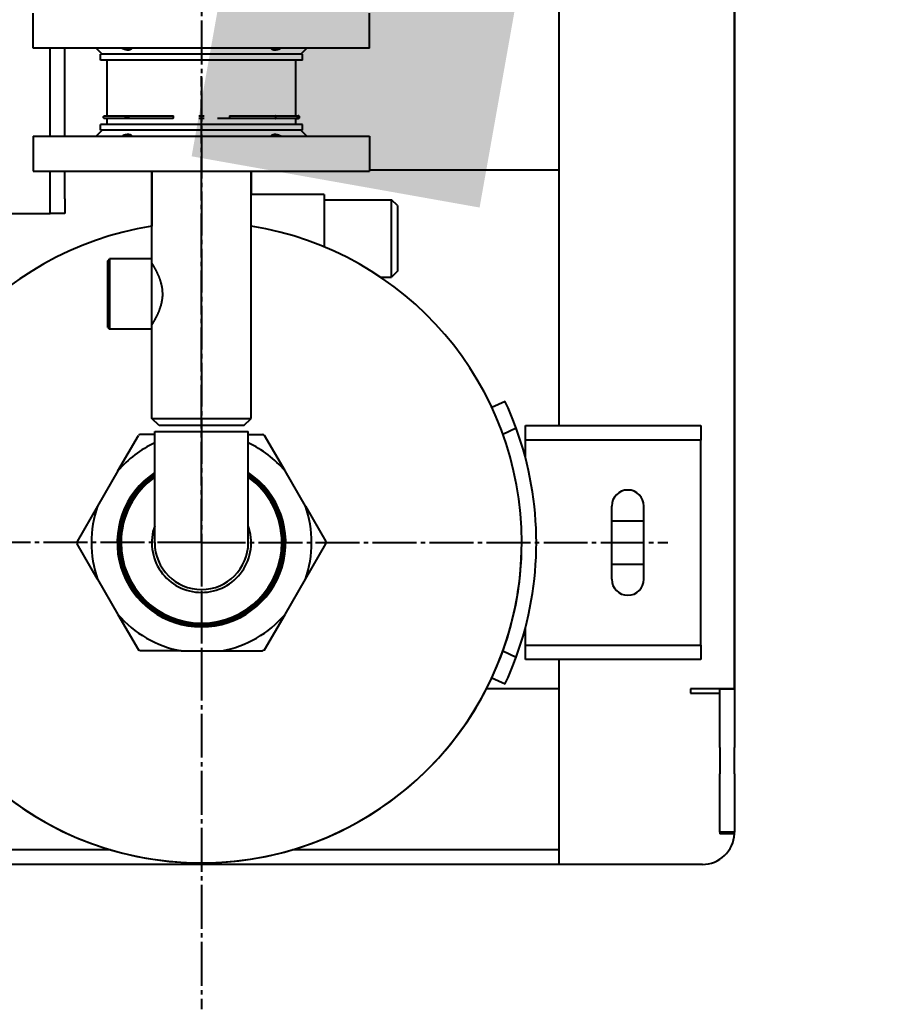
# Model space of a CAD drawing. Header units: millimetres. Extents: x 3795014 to 4300160, y 3869364 to 4016788.
# Drawn here: x 3865351.9 to 3865649.5, y 4009916.8 to 4010255 of the extents above; entities that cross this region are included whole.
import ezdxf
from ezdxf import colors
from ezdxf.entities.mleader import LeaderData, LeaderLine
from ezdxf.math import Vec2, Vec3

# ---------------------------------------------------------------- set-up
doc = ezdxf.new("R2010")
doc.units = ezdxf.units.MM
doc.linetypes.add('K5LT_AXLED', pattern=[19.5, 15, -1.5, 1.5, -1.5])
doc.linetypes.add('K5LT_BASIC', pattern=[0])
doc.layers.add('выноска', color=7, linetype='Continuous', lineweight=18)
doc.layers.add('Системный слой', color=7, linetype='Continuous')
doc.styles.add('ISOCPEUR', font='isocpeur.ttf')

# ---------------------------------------------------------------- blocks, each defined once
blk = doc.blocks.new('_BoxFilled')
at = {"color": 0, "linetype": 'ByBlock', "lineweight": -2}
blk.add_line((-0.5, 0), (-1, 0), dxfattribs=at)
at = {"color": 0, "linetype": 'ByBlock', "lineweight": 20}
blk.add_solid([(-0.5, 0.5), (0.5, 0.5), (-0.5, -0.5), (0.5, -0.5)], dxfattribs=at)

msp = doc.modelspace()

# ---------------------------------------------------------------- linework, layer by layer
at = {"layer": 'Системный слой', "linetype": 'K5LT_AXLED'}
for p, q in [((3865414.06, 4010586.29), (3865414.06, 4010026.29)), ((3865414.06, 4010076.29), (3865414.06, 4010235.79)), ((3865414.06, 4010076.29), (3865254.56, 4010076.29)), ((3865414.06, 4010076.29), (3865414.06, 4009916.79)), ((3865414.06, 4010076.29), (3865573.56, 4010076.29))]:
    msp.add_line(p, q, dxfattribs=at)
at = {"layer": 'Системный слой', "linetype": 'K5LT_BASIC'}
for p, q in [((3865596.3, 4010026.29), (3865596.3, 4010458.79)), ((3865596.3, 4010458.79), (3865596.3, 4010026.29)), ((3865536.3, 4010116.29), (3865536.3, 4010273.79)), ((3865356.56, 4010245.29), (3865356.56, 4010257.29)), ((3865471.56, 4010245.29), (3865471.56, 4010257.29)), ((3865536.3, 4010203.79), (3865536.3, 4010252.79)), ((3865454.72, 4010245.29), (3865356.56, 4010245.29)), ((3865362.3, 4010215.29), (3865362.3, 4010245.29)), ((3865362.3, 4010215.29), (3865362.3, 4010245.29)), ((3865367.3, 4010215.29), (3865367.3, 4010245.29)), ((3865380.06, 4010243.29), (3865378.06, 4010245.29)), ((3865448.06, 4010243.29), (3865450.06, 4010245.29)), ((3865471.56, 4010245.29), (3865454.72, 4010245.29)), ((3865448.56, 4010243.29), (3865379.56, 4010243.29)), ((3865379.56, 4010241.29), (3865379.56, 4010243.29)), ((3865448.56, 4010241.29), (3865379.56, 4010241.29)), ((3865381.82, 4010222.21), (3865381.82, 4010241.29)), ((3865446.31, 4010222.21), (3865446.31, 4010241.29)), ((3865448.56, 4010241.29), (3865448.56, 4010243.29)), ((3865380.96, 4010222.21), (3865381.76, 4010222.21)), ((3865381.11, 4010221.32), (3865380.98, 4010221.32)), ((3865380.99, 4010221.32), (3865380.98, 4010221.32)), ((3865381.78, 4010221.32), (3865380.99, 4010221.32)), ((3865381.11, 4010221.32), (3865380.99, 4010221.32)), ((3865381.76, 4010222.21), (3865399.12, 4010222.21)), ((3865381.78, 4010221.32), (3865381.78, 4010221.32)), ((3865388.91, 4010221.32), (3865381.78, 4010221.32)), ((3865381.82, 4010219.29), (3865381.82, 4010221.32)), ((3865382.4, 4010222.21), (3865382.47, 4010222.21)), ((3865399.14, 4010221.32), (3865388.91, 4010221.32)), ((3865397.3, 4010222.21), (3865399.12, 4010222.21)), ((3865399.12, 4010222.21), (3865404.29, 4010222.21)), ((3865404.28, 4010221.32), (3865399.14, 4010221.32)), ((3865399.14, 4010221.32), (3865399.14, 4010221.32)), ((3865413.2, 4010222.21), (3865414.93, 4010222.21)), ((3865414.93, 4010221.34), (3865413.2, 4010221.34)), ((3865423.85, 4010221.32), (3865419.49, 4010221.32)), ((3865423.84, 4010222.21), (3865429, 4010222.21)), ((3865428.99, 4010221.32), (3865423.85, 4010221.32)), ((3865439.21, 4010221.32), (3865428.99, 4010221.32)), ((3865429, 4010222.21), (3865439.23, 4010222.21)), ((3865446.35, 4010221.32), (3865439.21, 4010221.32)), ((3865439.23, 4010222.21), (3865446.37, 4010222.21)), ((3865446.31, 4010221.32), (3865446.35, 4010221.32)), ((3865446.31, 4010219.29), (3865446.31, 4010221.32)), ((3865446.35, 4010221.32), (3865447.14, 4010221.32)), ((3865446.35, 4010221.32), (3865446.35, 4010221.32)), ((3865446.37, 4010222.21), (3865447.17, 4010222.21)), ((3865447.02, 4010221.32), (3865447.14, 4010221.32)), ((3865447.02, 4010221.32), (3865447.14, 4010221.32)), ((3865447.14, 4010221.32), (3865447.14, 4010221.32)), ((3865447.17, 4010222.21), (3865447.17, 4010222.21)), ((3865380.06, 4010217.29), (3865378.06, 4010215.29)), ((3865448.56, 4010219.29), (3865379.56, 4010219.29)), ((3865379.56, 4010217.29), (3865379.56, 4010219.29)), ((3865448.56, 4010217.29), (3865379.56, 4010217.29)), ((3865448.06, 4010217.29), (3865450.06, 4010215.29)), ((3865448.56, 4010217.29), (3865448.56, 4010219.29)), ((3865356.56, 4010215.29), (3865356.56, 4010203.29)), ((3865356.56, 4010215.29), (3865373.41, 4010215.29)), ((3865373.41, 4010215.29), (3865471.56, 4010215.29)), ((3865471.56, 4010215.29), (3865471.56, 4010203.29)), ((3865356.56, 4010203.29), (3865373.41, 4010203.29)), ((3865362.3, 4010188.79), (3865362.3, 4010203.29)), ((3865362.3, 4010193.79), (3865362.3, 4010203.29)), ((3865367.3, 4010193.79), (3865367.3, 4010203.29)), ((3865373.41, 4010203.29), (3865471.56, 4010203.29)), ((3865397.06, 4010203.29), (3865397.06, 4010184.46)), ((3865397.06, 4010173.29), (3865397.06, 4010203.29)), ((3865431.06, 4010203.29), (3865431.06, 4010195.29)), ((3865431.06, 4010118.79), (3865431.06, 4010203.29)), ((3865471.56, 4010203.79), (3865536.3, 4010203.79)), ((3865367.3, 4010193.79), (3865367.3, 4010188.79)), ((3865456.06, 4010195.29), (3865431.06, 4010195.29)), ((3865431.06, 4010184.46), (3865431.06, 4010195.29)), ((3865456.06, 4010195.29), (3865456.06, 4010177.42)), ((3865456.06, 4010193.51), (3865479.06, 4010193.51)), ((3865481.06, 4010191.51), (3865479.06, 4010193.51)), ((3865479.06, 4010168.08), (3865479.06, 4010193.51)), ((3865481.06, 4010191.51), (3865481.06, 4010169.93)), ((3865207.3, 4010188.79), (3865362.3, 4010188.79)), ((3865367.3, 4010188.79), (3865362.3, 4010188.79)), ((3865382.06, 4010172.69), (3865382.66, 4010173.29)), ((3865382.06, 4010162.39), (3865382.06, 4010172.69)), ((3865397.06, 4010173.29), (3865382.66, 4010173.29)), ((3865382.66, 4010173.29), (3865382.66, 4010162.45)), ((3865397.06, 4010162.45), (3865397.06, 4010173.29)), ((3865397.37, 4010171.29), (3865397.06, 4010171.29)), ((3865481.06, 4010169.07), (3865479.06, 4010167.07)), ((3865481.06, 4010169.93), (3865481.06, 4010169.07)), ((3865475.3, 4010167.07), (3865479.06, 4010167.07)), ((3865479.06, 4010167.07), (3865479.06, 4010168.08)), ((3865382.06, 4010149.89), (3865382.06, 4010162.39)), ((3865382.66, 4010162.45), (3865382.66, 4010149.29)), ((3865397.06, 4010149.29), (3865397.06, 4010162.45)), ((3865382.06, 4010149.89), (3865382.66, 4010149.29)), ((3865397.06, 4010149.29), (3865382.66, 4010149.29)), ((3865397.37, 4010151.29), (3865397.06, 4010151.29)), ((3865397.06, 4010118.79), (3865397.06, 4010149.29)), ((3865513.31, 4010122.57), (3865517.84, 4010124.68)), ((3865399.56, 4010116.29), (3865397.06, 4010118.79)), ((3865397.06, 4010118.79), (3865431.06, 4010118.79)), ((3865428.56, 4010116.29), (3865431.06, 4010118.79)), ((3865428.56, 4010116.29), (3865399.56, 4010116.29)), ((3865521.67, 4010115.43), (3865517.12, 4010113.31)), ((3865524.83, 4010116.29), (3865584.83, 4010116.29)), ((3865524.83, 4010111.29), (3865524.83, 4010116.29)), ((3865584.83, 4010116.29), (3865584.83, 4010111.29)), ((3865385.51, 4010100.82), (3865392.48, 4010112.9)), ((3865398.06, 4010113.29), (3865393.15, 4010113.29)), ((3865398.06, 4010113.79), (3865398.06, 4010114.29)), ((3865398.06, 4010114.29), (3865430.06, 4010114.29)), ((3865398.06, 4010076.29), (3865398.06, 4010113.79)), ((3865430.06, 4010113.79), (3865430.06, 4010114.29)), ((3865430.06, 4010076.29), (3865430.06, 4010113.79)), ((3865430.06, 4010113.29), (3865434.98, 4010113.29)), ((3865442.62, 4010100.82), (3865435.65, 4010112.9)), ((3865524.83, 4010105.29), (3865524.83, 4010111.29)), ((3865584.83, 4010111.29), (3865524.83, 4010111.29)), ((3865584.83, 4010105.29), (3865584.83, 4010111.29)), ((3865584.83, 4010047.29), (3865584.83, 4010105.29)), ((3865385.51, 4010100.82), (3865378.54, 4010088.76)), ((3865449.59, 4010088.76), (3865442.62, 4010100.82)), ((3865378.54, 4010088.76), (3865371.57, 4010076.68)), ((3865449.59, 4010088.76), (3865456.56, 4010076.68)), ((3865554.33, 4010063.79), (3865554.33, 4010088.79)), ((3865565.33, 4010063.79), (3865565.33, 4010088.79)), ((3865554.33, 4010083.79), (3865565.33, 4010083.79)), ((3865378.54, 4010063.82), (3865371.57, 4010075.9)), ((3865449.59, 4010063.82), (3865456.56, 4010075.9)), ((3865565.33, 4010068.79), (3865554.33, 4010068.79)), ((3865378.54, 4010063.82), (3865385.51, 4010051.76)), ((3865442.62, 4010051.76), (3865449.59, 4010063.82)), ((3865385.51, 4010051.76), (3865392.48, 4010039.68)), ((3865435.65, 4010039.68), (3865442.62, 4010051.76)), ((3865524.83, 4010041.29), (3865524.83, 4010047.29)), ((3865584.83, 4010041.29), (3865584.83, 4010047.29)), ((3865524.83, 4010041.29), (3865584.83, 4010041.29)), ((3865524.83, 4010036.29), (3865524.83, 4010041.29)), ((3865584.83, 4010041.29), (3865584.83, 4010036.29)), ((3865407.1, 4010039.29), (3865393.15, 4010039.29)), ((3865407.1, 4010039.29), (3865421.03, 4010039.29)), ((3865421.03, 4010039.29), (3865434.98, 4010039.29)), ((3865517.12, 4010039.27), (3865521.67, 4010037.15)), ((3865584.83, 4010036.29), (3865524.83, 4010036.29)), ((3865536.3, 4009966.29), (3865536.3, 4010036.29)), ((3865517.84, 4010027.9), (3865513.31, 4010030.01)), ((3865536.3, 4010026.29), (3865511.48, 4010026.29)), ((3865585.3, 4010026.29), (3865581.3, 4010026.29)), ((3865581.3, 4010026.29), (3865581.3, 4010024.79)), ((3865581.3, 4010024.79), (3865591.3, 4010024.79)), ((3865596.3, 4010026.29), (3865585.3, 4010026.29)), ((3865591.3, 4010026.29), (3865596.3, 4010026.29)), ((3865591.3, 4010006.29), (3865591.3, 4010026.29)), ((3865596.3, 4010026.29), (3865596.3, 4010006.29)), ((3865591.3, 4010006.29), (3865591.3, 4009997.29)), ((3865596.3, 4009997.29), (3865596.3, 4010006.29)), ((3865591.3, 4009977.29), (3865591.3, 4009997.29)), ((3865596.3, 4009997.29), (3865596.3, 4009977.29)), ((3865596.3, 4009977.29), (3865591.3, 4009977.29)), ((3865591.3, 4009977.29), (3865591.3, 4009976.79)), ((3865596.3, 4009976.79), (3865591.3, 4009976.79)), ((3865383, 4009971.29), (3865292.3, 4009971.29)), ((3865536.3, 4009971.29), (3865445.13, 4009971.29)), ((3865536.3, 4009966.29), (3865292.3, 4009966.29)), ((3865585.31, 4009966.29), (3865536.3, 4009966.29))]:
    msp.add_line(p, q, dxfattribs=at)
for centre, radius, start, end in [((3865414.06, 4010076.29), 109.5, 98.9325, 180), ((3865414.06, 4010076.29), 109.5, 98.9314, 180), ((3865414.06, 4010076.29), 109.5, 0, 81.0694), ((3865414.06, 4010076.29), 109.5, 0, 81.0686), ((3865414.06, 4010076.29), 114.5, 19.9896, 25), ((3865414.06, 4010076.29), 114.5, 340.0104, 19.9896), ((3865414.06, 4010076.29), 42.5, 119.4729, 120.5271), ((3865414.06, 4010076.29), 42.5, 59.4729, 60.5271), ((3865414.06, 4010076.29), 37.65, 115.1484, 139.3359), ((3865414.06, 4010076.29), 37.65, 40.6641, 64.8516), ((3865414.06, 4010076.29), 28.8, 123.749, 270), ((3865414.06, 4010076.29), 28.5, 124.1529, 270), ((3865414.06, 4010076.29), 28, 124.8499, 180), ((3865414.06, 4010076.29), 27.5, 125.5785, 180), ((3865414.06, 4010076.29), 28.8, 270, 56.251), ((3865414.06, 4010076.29), 28.5, 270, 55.8471), ((3865414.06, 4010076.29), 28, 0, 55.1501), ((3865414.06, 4010076.29), 27.5, 0, 54.4215), ((3865559.83, 4010088.79), 5.5, 0, 180), ((3865414.06, 4010076.29), 37.65, 160.6641, 199.3359), ((3865414.06, 4010076.29), 37.65, 340.6641, 19.3359), ((3865414.06, 4010076.29), 17, 160.2501, 270), ((3865414.06, 4010076.29), 17, 270, 19.7499), ((3865414.06, 4010076.29), 109.5, 180, 270), ((3865414.06, 4010076.29), 109.5, 180, 314.4767), ((3865414.06, 4010076.29), 42.5, 179.4729, 180.5271), ((3865414.06, 4010076.29), 28, 180, 270), ((3865414.06, 4010076.29), 27.5, 180, 0), ((3865414.06, 4010076.29), 16, 180, 270), ((3865414.06, 4010076.29), 109.5, 270, 0), ((3865414.06, 4010076.29), 28, 270, 0), ((3865414.06, 4010076.29), 16, 270, 0), ((3865414.06, 4010076.29), 42.5, 359.4729, 0.5271), ((3865414.06, 4010076.29), 109.5, 315.5233, 0), ((3865559.83, 4010063.79), 5.5, 180, 0), ((3865414.06, 4010076.29), 37.65, 220.6641, 259.3359), ((3865414.06, 4010076.29), 37.65, 280.6641, 319.3359), ((3865414.06, 4010076.29), 42.5, 239.4729, 240.5271), ((3865414.06, 4010076.29), 42.5, 299.4729, 300.5271), ((3865414.06, 4010076.29), 114.5, 335, 340.0104), ((3865414.06, 4010076.29), 109.5, 314.4767, 315.5233), ((3865585.31, 4009977.29), 11, 270, 357.3947), ((3865585.3, 4009977.29), 11, 357.3947, 0)]:
    msp.add_arc(centre, radius, start, end, dxfattribs=at)
for points, knots in [([(3865386.98, 4010245.29), (3865387.14, 4010245.22), (3865387.42, 4010245.1), (3865387.73, 4010245), (3865387.99, 4010244.93), (3865388.23, 4010244.87), (3865388.46, 4010244.83), (3865388.63, 4010244.81), (3865388.8, 4010244.79), (3865389, 4010244.79), (3865389.24, 4010244.8), (3865389.46, 4010244.83), (3865389.71, 4010244.9), (3865389.93, 4010244.99), (3865390.16, 4010245.12), (3865390.29, 4010245.23), (3865390.35, 4010245.29)], [0, 0, 0, 0, 2.010891, 3.419532, 3.869007, 5.182591, 6.436364, 6.893498, 7.528237, 8.756118, 9.821913, 11.043777, 12.244387, 14.03413, 15.224534, 17, 17, 17, 17]), ([(3865437.77, 4010245.29), (3865437.84, 4010245.23), (3865437.99, 4010245.11), (3865438.23, 4010244.98), (3865438.48, 4010244.88), (3865438.78, 4010244.81), (3865439.02, 4010244.79), (3865439.17, 4010244.79)], [0, 0, 0, 0, 1.6829, 3.237265, 4.604906, 5.976998, 8, 8, 8, 8]), ([(3865439.17, 4010244.79), (3865439.28, 4010244.79), (3865439.46, 4010244.8), (3865439.74, 4010244.84), (3865439.91, 4010244.87), (3865440.18, 4010244.93), (3865440.56, 4010245.05), (3865440.93, 4010245.19), (3865441.15, 4010245.29)], [0, 0, 0, 0, 1.816792, 2.587247, 3.910533, 4.181604, 6.182956, 9, 9, 9, 9]), ([(3865380.54, 4010221.76), (3865380.54, 4010221.76), (3865380.54, 4010221.76), (3865380.54, 4010221.77), (3865380.54, 4010221.77), (3865380.54, 4010221.77), (3865380.54, 4010221.77), (3865380.54, 4010221.77), (3865380.54, 4010221.77), (3865380.54, 4010221.78), (3865380.54, 4010221.78), (3865380.54, 4010221.8), (3865380.54, 4010221.81), (3865380.55, 4010221.83), (3865380.55, 4010221.84), (3865380.56, 4010221.88), (3865380.56, 4010221.89), (3865380.57, 4010221.92), (3865380.58, 4010221.94), (3865380.59, 4010221.97), (3865380.6, 4010221.99), (3865380.62, 4010222.02), (3865380.63, 4010222.03), (3865380.66, 4010222.06), (3865380.67, 4010222.08), (3865380.7, 4010222.1), (3865380.72, 4010222.12), (3865380.75, 4010222.14), (3865380.77, 4010222.15), (3865380.81, 4010222.17), (3865380.83, 4010222.18), (3865380.87, 4010222.19), (3865380.89, 4010222.2), (3865380.92, 4010222.2), (3865380.94, 4010222.2), (3865380.96, 4010222.21)], [0.00001, 0.00001, 0.00001, 0.00001, 0.004333, 0.004333, 0.060703, 0.060703, 0.121425, 0.121425, 0.242869, 0.242869, 0.485759, 0.485759, 0.971537, 0.971537, 1.882241, 1.882241, 2.841755, 2.841755, 3.849818, 3.849818, 4.905475, 4.905475, 6.006927, 6.006927, 7.151316, 7.151316, 8.33458, 8.33458, 9.551208, 9.551208, 10.794826, 10.794826, 12.057721, 12.057721, 13, 13, 13, 13]), ([(3865380.54, 4010221.76), (3865380.54, 4010221.76), (3865380.54, 4010221.76), (3865380.54, 4010221.77), (3865380.54, 4010221.77), (3865380.54, 4010221.77), (3865380.54, 4010221.77), (3865380.54, 4010221.77), (3865380.54, 4010221.77), (3865380.54, 4010221.78), (3865380.54, 4010221.78), (3865380.54, 4010221.8), (3865380.54, 4010221.81), (3865380.55, 4010221.83), (3865380.55, 4010221.84), (3865380.56, 4010221.88), (3865380.56, 4010221.89), (3865380.57, 4010221.91), (3865380.57, 4010221.91), (3865380.57, 4010221.91)], [0.000014, 0.000014, 0.000014, 0.000014, 0.004333, 0.004333, 0.060553, 0.060553, 0.121133, 0.121133, 0.242294, 0.242294, 0.484616, 0.484616, 0.96926, 0.96926, 1.870517, 1.870517, 2.817545, 2.817545, 2.839741, 2.839741, 2.839741, 2.839741]), ([(3865380.99, 4010221.32), (3865380.96, 4010221.32), (3865380.94, 4010221.32), (3865380.89, 4010221.33), (3865380.87, 4010221.34), (3865380.82, 4010221.35), (3865380.8, 4010221.36), (3865380.76, 4010221.38), (3865380.74, 4010221.4), (3865380.7, 4010221.42), (3865380.68, 4010221.44), (3865380.65, 4010221.47), (3865380.64, 4010221.49), (3865380.61, 4010221.52), (3865380.6, 4010221.54), (3865380.58, 4010221.58), (3865380.58, 4010221.6), (3865380.56, 4010221.63), (3865380.56, 4010221.65), (3865380.55, 4010221.69), (3865380.55, 4010221.71), (3865380.54, 4010221.74), (3865380.54, 4010221.75), (3865380.54, 4010221.76)], [11.500322, 11.500322, 11.500322, 11.500322, 12.610866, 12.610866, 13.820362, 13.820362, 15.01469, 15.01469, 16.185074, 16.185074, 17.322872, 17.322872, 18.420931, 18.420931, 19.473559, 19.473559, 20.476546, 20.476546, 21.427097, 21.427097, 22.323703, 22.323703, 23, 23, 23, 23]), ([(3865380.99, 4010221.32), (3865380.98, 4010221.32), (3865380.98, 4010221.32), (3865380.96, 4010221.32), (3865380.93, 4010221.32), (3865380.88, 4010221.33), (3865380.86, 4010221.34), (3865380.81, 4010221.36), (3865380.79, 4010221.37), (3865380.75, 4010221.39), (3865380.73, 4010221.4), (3865380.69, 4010221.43), (3865380.68, 4010221.45), (3865380.65, 4010221.48), (3865380.63, 4010221.5), (3865380.61, 4010221.53), (3865380.6, 4010221.55), (3865380.58, 4010221.59), (3865380.57, 4010221.61), (3865380.56, 4010221.64), (3865380.55, 4010221.66), (3865380.55, 4010221.7), (3865380.54, 4010221.72), (3865380.54, 4010221.74), (3865380.54, 4010221.75), (3865380.54, 4010221.76)], [11.510701, 11.510701, 11.510701, 11.510701, 11.60107, 11.60107, 12.823162, 12.823162, 14.035612, 14.035612, 15.228186, 15.228186, 16.393085, 16.393085, 17.52738, 17.52738, 18.622959, 18.622959, 19.673181, 19.673181, 20.673053, 20.673053, 21.619265, 21.619265, 22.510078, 22.510078, 22.999997, 22.999997, 22.999997, 22.999997]), ([(3865388.05, 4010221.76), (3865388.05, 4010221.76), (3865388.05, 4010221.77), (3865388.05, 4010221.77), (3865388.05, 4010221.77), (3865388.05, 4010221.77), (3865388.05, 4010221.77), (3865388.05, 4010221.77), (3865388.05, 4010221.77), (3865388.05, 4010221.77), (3865388.05, 4010221.77), (3865388.05, 4010221.77), (3865388.05, 4010221.77), (3865388.05, 4010221.78), (3865388.05, 4010221.78), (3865388.06, 4010221.78), (3865388.06, 4010221.78), (3865388.06, 4010221.78), (3865388.06, 4010221.78), (3865388.06, 4010221.78), (3865388.06, 4010221.78), (3865388.07, 4010221.79), (3865388.07, 4010221.78), (3865388.07, 4010221.78), (3865388.07, 4010221.79), (3865388.08, 4010221.79), (3865388.08, 4010221.79), (3865388.09, 4010221.8), (3865388.09, 4010221.8), (3865388.1, 4010221.8), (3865388.1, 4010221.8), (3865388.11, 4010221.8), (3865388.11, 4010221.81), (3865388.13, 4010221.81), (3865388.13, 4010221.81), (3865388.15, 4010221.81), (3865388.16, 4010221.82), (3865388.17, 4010221.82), (3865388.17, 4010221.82), (3865388.17, 4010221.82), (3865388.17, 4010221.82), (3865388.17, 4010221.82), (3865388.17, 4010221.82), (3865388.17, 4010221.82), (3865388.18, 4010221.82), (3865388.18, 4010221.82), (3865388.18, 4010221.82), (3865388.18, 4010221.82), (3865388.18, 4010221.82), (3865388.18, 4010221.82), (3865388.18, 4010221.82), (3865388.18, 4010221.82), (3865388.18, 4010221.82), (3865388.18, 4010221.82), (3865388.18, 4010221.82), (3865388.18, 4010221.82), (3865388.18, 4010221.82), (3865388.18, 4010221.82), (3865388.18, 4010221.82), (3865388.18, 4010221.82), (3865388.18, 4010221.82), (3865388.18, 4010221.82), (3865388.18, 4010221.82), (3865388.18, 4010221.82), (3865388.18, 4010221.82), (3865388.18, 4010221.82), (3865388.18, 4010221.82), (3865388.18, 4010221.82), (3865388.18, 4010221.82), (3865388.19, 4010221.82), (3865388.19, 4010221.82), (3865388.19, 4010221.82), (3865388.19, 4010221.82), (3865388.2, 4010221.82), (3865388.2, 4010221.82), (3865388.21, 4010221.83), (3865388.22, 4010221.83), (3865388.24, 4010221.83), (3865388.25, 4010221.83), (3865388.28, 4010221.84), (3865388.29, 4010221.84), (3865388.3, 4010221.84), (3865388.3, 4010221.84), (3865388.3, 4010221.84), (3865388.31, 4010221.84), (3865388.31, 4010221.84), (3865388.31, 4010221.84), (3865388.31, 4010221.84), (3865388.31, 4010221.84), (3865388.31, 4010221.84), (3865388.31, 4010221.84), (3865388.32, 4010221.84), (3865388.32, 4010221.84), (3865388.32, 4010221.84), (3865388.32, 4010221.84), (3865388.33, 4010221.84), (3865388.33, 4010221.84), (3865388.33, 4010221.84), (3865388.33, 4010221.84), (3865388.34, 4010221.84), (3865388.34, 4010221.84), (3865388.35, 4010221.84), (3865388.35, 4010221.84), (3865388.37, 4010221.84), (3865388.38, 4010221.84), (3865388.42, 4010221.85), (3865388.44, 4010221.85), (3865388.51, 4010221.85), (3865388.56, 4010221.85), (3865388.61, 4010221.85)], [0, 0, 0, 0, 0.006619, 0.006619, 0.013268, 0.013268, 0.020076, 0.020076, 0.027165, 0.027165, 0.03466, 0.03466, 0.042685, 0.042685, 0.051369, 0.051369, 0.060847, 0.060847, 0.07126, 0.07126, 0.082762, 0.082762, 0.095521, 0.095521, 0.10972, 0.10972, 0.125562, 0.125562, 0.142646, 0.142646, 0.161773, 0.161773, 0.183212, 0.183212, 0.207086, 0.207086, 0.233774, 0.233774, 0.242266, 0.242266, 0.242422, 0.242422, 0.242734, 0.242734, 0.243359, 0.243359, 0.244609, 0.244609, 0.246972, 0.246972, 0.248103, 0.248103, 0.248822, 0.248822, 0.249343, 0.249343, 0.249751, 0.249751, 0.250082, 0.250082, 0.250242, 0.250242, 0.250561, 0.250561, 0.2512, 0.2512, 0.252479, 0.252479, 0.255036, 0.255036, 0.260151, 0.260151, 0.27038, 0.27038, 0.290838, 0.290838, 0.331753, 0.331753, 0.413585, 0.413585, 0.469063, 0.469063, 0.469688, 0.469688, 0.470938, 0.470938, 0.473438, 0.473438, 0.478438, 0.478438, 0.488438, 0.488438, 0.498467, 0.498467, 0.503785, 0.503785, 0.507883, 0.507883, 0.516078, 0.516078, 0.532469, 0.532469, 0.56525, 0.56525, 0.630812, 0.630812, 0.761936, 0.761936, 1, 1, 1, 1]), ([(3865388.61, 4010221.68), (3865388.53, 4010221.68), (3865388.46, 4010221.68), (3865388.37, 4010221.69), (3865388.36, 4010221.69), (3865388.34, 4010221.69), (3865388.34, 4010221.69), (3865388.34, 4010221.69), (3865388.34, 4010221.69), (3865388.34, 4010221.69), (3865388.34, 4010221.69), (3865388.34, 4010221.69), (3865388.34, 4010221.69), (3865388.33, 4010221.69), (3865388.33, 4010221.69), (3865388.33, 4010221.69), (3865388.33, 4010221.69), (3865388.32, 4010221.69), (3865388.32, 4010221.69), (3865388.32, 4010221.69), (3865388.32, 4010221.69), (3865388.32, 4010221.69), (3865388.32, 4010221.69), (3865388.32, 4010221.69), (3865388.32, 4010221.69), (3865388.31, 4010221.69), (3865388.31, 4010221.69), (3865388.3, 4010221.69), (3865388.3, 4010221.69), (3865388.28, 4010221.69), (3865388.27, 4010221.7), (3865388.24, 4010221.7), (3865388.22, 4010221.7), (3865388.2, 4010221.71), (3865388.19, 4010221.71), (3865388.19, 4010221.71), (3865388.19, 4010221.71), (3865388.19, 4010221.71), (3865388.19, 4010221.71), (3865388.19, 4010221.71), (3865388.19, 4010221.71), (3865388.19, 4010221.71), (3865388.19, 4010221.71), (3865388.19, 4010221.71), (3865388.19, 4010221.71), (3865388.18, 4010221.71), (3865388.18, 4010221.71), (3865388.18, 4010221.71), (3865388.18, 4010221.71), (3865388.18, 4010221.71), (3865388.18, 4010221.71), (3865388.18, 4010221.71), (3865388.18, 4010221.71), (3865388.18, 4010221.71), (3865388.18, 4010221.71), (3865388.18, 4010221.71), (3865388.18, 4010221.71), (3865388.18, 4010221.71), (3865388.18, 4010221.71), (3865388.18, 4010221.71), (3865388.18, 4010221.71), (3865388.18, 4010221.71), (3865388.18, 4010221.71), (3865388.18, 4010221.71), (3865388.18, 4010221.71), (3865388.18, 4010221.71), (3865388.18, 4010221.71), (3865388.18, 4010221.71), (3865388.18, 4010221.71), (3865388.18, 4010221.71), (3865388.18, 4010221.71), (3865388.18, 4010221.71), (3865388.18, 4010221.71), (3865388.17, 4010221.71), (3865388.17, 4010221.71), (3865388.17, 4010221.71), (3865388.16, 4010221.71), (3865388.15, 4010221.72), (3865388.14, 4010221.72), (3865388.13, 4010221.72), (3865388.12, 4010221.72), (3865388.11, 4010221.73), (3865388.1, 4010221.73), (3865388.09, 4010221.73), (3865388.09, 4010221.73), (3865388.08, 4010221.74), (3865388.08, 4010221.74), (3865388.07, 4010221.74), (3865388.07, 4010221.74), (3865388.07, 4010221.75), (3865388.06, 4010221.75), (3865388.06, 4010221.75), (3865388.06, 4010221.75), (3865388.06, 4010221.75), (3865388.06, 4010221.76), (3865388.06, 4010221.76), (3865388.06, 4010221.76), (3865388.06, 4010221.76), (3865388.06, 4010221.76), (3865388.05, 4010221.76), (3865388.05, 4010221.76), (3865388.05, 4010221.76), (3865388.05, 4010221.76), (3865388.05, 4010221.76), (3865388.05, 4010221.76), (3865388.05, 4010221.76), (3865388.05, 4010221.76), (3865388.05, 4010221.76)], [0, 0, 0, 0, 0.375625, 0.375625, 0.469063, 0.469063, 0.469688, 0.469688, 0.470938, 0.470938, 0.473438, 0.473438, 0.478438, 0.478438, 0.488438, 0.488438, 0.49706, 0.49706, 0.50125, 0.50125, 0.502813, 0.502813, 0.505938, 0.505938, 0.512188, 0.512188, 0.524688, 0.524688, 0.549688, 0.549688, 0.599688, 0.599688, 0.699688, 0.699688, 0.742266, 0.742266, 0.742422, 0.742422, 0.742734, 0.742734, 0.743262, 0.743262, 0.743866, 0.743866, 0.744644, 0.744644, 0.745912, 0.745912, 0.746545, 0.746545, 0.747112, 0.747112, 0.747622, 0.747622, 0.748111, 0.748111, 0.748597, 0.748597, 0.749088, 0.749088, 0.749589, 0.749589, 0.750106, 0.750106, 0.750291, 0.750291, 0.750659, 0.750659, 0.751397, 0.751397, 0.752872, 0.752872, 0.755822, 0.755822, 0.761723, 0.761723, 0.773524, 0.773524, 0.797127, 0.797127, 0.825468, 0.825468, 0.850336, 0.850336, 0.872185, 0.872185, 0.891413, 0.891413, 0.908372, 0.908372, 0.923378, 0.923378, 0.936711, 0.936711, 0.948624, 0.948624, 0.959352, 0.959352, 0.969112, 0.969112, 0.978109, 0.978109, 0.986542, 0.986542, 0.994606, 0.994606, 1, 1, 1, 1]), ([(3865388.61, 4010221.85), (3865388.61, 4010221.85), (3865388.62, 4010221.85), (3865388.63, 4010221.85), (3865388.64, 4010221.85), (3865388.64, 4010221.85), (3865388.65, 4010221.85), (3865388.65, 4010221.85), (3865388.65, 4010221.85), (3865388.65, 4010221.85), (3865388.65, 4010221.85), (3865388.65, 4010221.85), (3865388.65, 4010221.85), (3865388.65, 4010221.85), (3865388.66, 4010221.85), (3865388.66, 4010221.85), (3865388.67, 4010221.85), (3865388.68, 4010221.85), (3865388.69, 4010221.85), (3865388.71, 4010221.85), (3865388.72, 4010221.85), (3865388.77, 4010221.85), (3865388.8, 4010221.85), (3865388.85, 4010221.84), (3865388.87, 4010221.84), (3865388.89, 4010221.84), (3865388.89, 4010221.84), (3865388.9, 4010221.84), (3865388.9, 4010221.84), (3865388.9, 4010221.84), (3865388.9, 4010221.84), (3865388.91, 4010221.84), (3865388.91, 4010221.84), (3865388.91, 4010221.84), (3865388.91, 4010221.84), (3865388.91, 4010221.84), (3865388.91, 4010221.84), (3865388.91, 4010221.84), (3865388.91, 4010221.84), (3865388.91, 4010221.84), (3865388.92, 4010221.84), (3865388.92, 4010221.84), (3865388.92, 4010221.84), (3865388.92, 4010221.84), (3865388.92, 4010221.84), (3865388.93, 4010221.83), (3865388.94, 4010221.83), (3865388.95, 4010221.83), (3865388.96, 4010221.83), (3865388.99, 4010221.83), (3865389, 4010221.82), (3865389.03, 4010221.82), (3865389.03, 4010221.82), (3865389.03, 4010221.82), (3865389.03, 4010221.82), (3865389.03, 4010221.82), (3865389.03, 4010221.82), (3865389.03, 4010221.82), (3865389.03, 4010221.82), (3865389.03, 4010221.82), (3865389.03, 4010221.82), (3865389.04, 4010221.82), (3865389.04, 4010221.82), (3865389.04, 4010221.82), (3865389.04, 4010221.82), (3865389.04, 4010221.82), (3865389.04, 4010221.82), (3865389.04, 4010221.82), (3865389.04, 4010221.82), (3865389.04, 4010221.82), (3865389.04, 4010221.82), (3865389.04, 4010221.82), (3865389.04, 4010221.82), (3865389.04, 4010221.82), (3865389.04, 4010221.82), (3865389.04, 4010221.82), (3865389.04, 4010221.82), (3865389.04, 4010221.82), (3865389.04, 4010221.82), (3865389.05, 4010221.82), (3865389.05, 4010221.82), (3865389.05, 4010221.82), (3865389.05, 4010221.82), (3865389.06, 4010221.82), (3865389.06, 4010221.81), (3865389.07, 4010221.81), (3865389.07, 4010221.81), (3865389.09, 4010221.81), (3865389.09, 4010221.81), (3865389.11, 4010221.8), (3865389.11, 4010221.8), (3865389.12, 4010221.8), (3865389.13, 4010221.8), (3865389.13, 4010221.79), (3865389.14, 4010221.79), (3865389.14, 4010221.79), (3865389.14, 4010221.79), (3865389.15, 4010221.78), (3865389.15, 4010221.78), (3865389.15, 4010221.78), (3865389.15, 4010221.78), (3865389.16, 4010221.78), (3865389.16, 4010221.78), (3865389.16, 4010221.77), (3865389.16, 4010221.77), (3865389.16, 4010221.77), (3865389.16, 4010221.77), (3865389.16, 4010221.77), (3865389.16, 4010221.77), (3865389.16, 4010221.77), (3865389.16, 4010221.77), (3865389.17, 4010221.77), (3865389.17, 4010221.77), (3865389.17, 4010221.77), (3865389.17, 4010221.77), (3865389.17, 4010221.77), (3865389.17, 4010221.77), (3865389.17, 4010221.76), (3865389.17, 4010221.76), (3865389.17, 4010221.76)], [0, 0, 0, 0, 0.020667, 0.020667, 0.0582, 0.0582, 0.063125, 0.063125, 0.064375, 0.064375, 0.066875, 0.066875, 0.071875, 0.071875, 0.081875, 0.081875, 0.101875, 0.101875, 0.141875, 0.141875, 0.221875, 0.221875, 0.381875, 0.381875, 0.500312, 0.500312, 0.503125, 0.503125, 0.50875, 0.50875, 0.517176, 0.517176, 0.531315, 0.531315, 0.531692, 0.531692, 0.532447, 0.532447, 0.533957, 0.533957, 0.536976, 0.536976, 0.543015, 0.543015, 0.555093, 0.555093, 0.579248, 0.579248, 0.627558, 0.627558, 0.724179, 0.724179, 0.750078, 0.750078, 0.750383, 0.750383, 0.750742, 0.750742, 0.751171, 0.751171, 0.751694, 0.751694, 0.752355, 0.752355, 0.753246, 0.753246, 0.754527, 0.754527, 0.756607, 0.756607, 0.757891, 0.757891, 0.758047, 0.758047, 0.758359, 0.758359, 0.758984, 0.758984, 0.760234, 0.760234, 0.762734, 0.762734, 0.767734, 0.767734, 0.777734, 0.777734, 0.797734, 0.797734, 0.823654, 0.823654, 0.846868, 0.846868, 0.86726, 0.86726, 0.885199, 0.885199, 0.900701, 0.900701, 0.915333, 0.915333, 0.928304, 0.928304, 0.939853, 0.939853, 0.950195, 0.950195, 0.959525, 0.959525, 0.968019, 0.968019, 0.975845, 0.975845, 0.983155, 0.983155, 0.990096, 0.990096, 0.996809, 0.996809, 1, 1, 1, 1]), ([(3865389.17, 4010221.76), (3865389.17, 4010221.76), (3865389.17, 4010221.76), (3865389.17, 4010221.76), (3865389.17, 4010221.76), (3865389.17, 4010221.76), (3865389.17, 4010221.76), (3865389.17, 4010221.76), (3865389.17, 4010221.76), (3865389.16, 4010221.76), (3865389.16, 4010221.76), (3865389.16, 4010221.75), (3865389.16, 4010221.75), (3865389.16, 4010221.75), (3865389.16, 4010221.75), (3865389.16, 4010221.75), (3865389.16, 4010221.75), (3865389.16, 4010221.75), (3865389.16, 4010221.75), (3865389.15, 4010221.75), (3865389.15, 4010221.74), (3865389.15, 4010221.74), (3865389.15, 4010221.75), (3865389.14, 4010221.74), (3865389.14, 4010221.74), (3865389.14, 4010221.74), (3865389.14, 4010221.74), (3865389.13, 4010221.73), (3865389.13, 4010221.73), (3865389.12, 4010221.73), (3865389.12, 4010221.73), (3865389.11, 4010221.72), (3865389.1, 4010221.72), (3865389.09, 4010221.72), (3865389.08, 4010221.72), (3865389.07, 4010221.71), (3865389.06, 4010221.71), (3865389.05, 4010221.71), (3865389.05, 4010221.71), (3865389.04, 4010221.71), (3865389.04, 4010221.71), (3865389.04, 4010221.71), (3865389.04, 4010221.71), (3865389.04, 4010221.71), (3865389.04, 4010221.71), (3865389.04, 4010221.71), (3865389.04, 4010221.71), (3865389.04, 4010221.71), (3865389.04, 4010221.71), (3865389.04, 4010221.71), (3865389.04, 4010221.71), (3865389.04, 4010221.71), (3865389.03, 4010221.71), (3865389.03, 4010221.71), (3865389.03, 4010221.71), (3865389.03, 4010221.71), (3865389.03, 4010221.71), (3865389.03, 4010221.71), (3865389.03, 4010221.71), (3865389.03, 4010221.71), (3865389.03, 4010221.71), (3865389.03, 4010221.71), (3865389.03, 4010221.71), (3865389.03, 4010221.71), (3865389.03, 4010221.71), (3865389.03, 4010221.71), (3865389.03, 4010221.71), (3865389.03, 4010221.71), (3865389.03, 4010221.71), (3865389.03, 4010221.71), (3865389.03, 4010221.71), (3865389.03, 4010221.71), (3865389.03, 4010221.71), (3865389.02, 4010221.71), (3865389.02, 4010221.7), (3865389.01, 4010221.7), (3865389, 4010221.7), (3865388.98, 4010221.7), (3865388.96, 4010221.7), (3865388.93, 4010221.69), (3865388.92, 4010221.69), (3865388.91, 4010221.69), (3865388.91, 4010221.69), (3865388.91, 4010221.69), (3865388.91, 4010221.69), (3865388.91, 4010221.69), (3865388.91, 4010221.69), (3865388.91, 4010221.69), (3865388.91, 4010221.69), (3865388.9, 4010221.69), (3865388.9, 4010221.69), (3865388.9, 4010221.69), (3865388.9, 4010221.69), (3865388.89, 4010221.69), (3865388.89, 4010221.69), (3865388.89, 4010221.69), (3865388.89, 4010221.69), (3865388.89, 4010221.69), (3865388.89, 4010221.69), (3865388.88, 4010221.69), (3865388.88, 4010221.69), (3865388.88, 4010221.69), (3865388.87, 4010221.69), (3865388.86, 4010221.69), (3865388.85, 4010221.69), (3865388.83, 4010221.68), (3865388.81, 4010221.68), (3865388.76, 4010221.68), (3865388.73, 4010221.68), (3865388.67, 4010221.68), (3865388.64, 4010221.68), (3865388.62, 4010221.68), (3865388.62, 4010221.68), (3865388.62, 4010221.68), (3865388.62, 4010221.68), (3865388.62, 4010221.68), (3865388.62, 4010221.68), (3865388.62, 4010221.68), (3865388.62, 4010221.68), (3865388.61, 4010221.68), (3865388.61, 4010221.68), (3865388.61, 4010221.68), (3865388.61, 4010221.68), (3865388.61, 4010221.68), (3865388.61, 4010221.68), (3865388.61, 4010221.68)], [0, 0, 0, 0, 0.006622, 0.006622, 0.013274, 0.013274, 0.020084, 0.020084, 0.027176, 0.027176, 0.034674, 0.034674, 0.042702, 0.042702, 0.051389, 0.051389, 0.06087, 0.06087, 0.071287, 0.071287, 0.082794, 0.082794, 0.095558, 0.095558, 0.109762, 0.109762, 0.125609, 0.125609, 0.142699, 0.142699, 0.161834, 0.161834, 0.183281, 0.183281, 0.207159, 0.207159, 0.233861, 0.233861, 0.242266, 0.242266, 0.242422, 0.242422, 0.242734, 0.242734, 0.243359, 0.243359, 0.244609, 0.244609, 0.246972, 0.246972, 0.248103, 0.248103, 0.248823, 0.248823, 0.249343, 0.249343, 0.249751, 0.249751, 0.250082, 0.250082, 0.250242, 0.250242, 0.250562, 0.250562, 0.251203, 0.251203, 0.252484, 0.252484, 0.255047, 0.255047, 0.260171, 0.260171, 0.270421, 0.270421, 0.290919, 0.290919, 0.331917, 0.331917, 0.413912, 0.413912, 0.469062, 0.469062, 0.469687, 0.469687, 0.470937, 0.470937, 0.473437, 0.473437, 0.478437, 0.478437, 0.488437, 0.488437, 0.498527, 0.498527, 0.5025, 0.5025, 0.505312, 0.505312, 0.510937, 0.510937, 0.522187, 0.522187, 0.544687, 0.544687, 0.589687, 0.589687, 0.679687, 0.679687, 0.859687, 0.859687, 0.984531, 0.984531, 0.984844, 0.984844, 0.985469, 0.985469, 0.986719, 0.986719, 0.989219, 0.989219, 0.994219, 0.994219, 0.997665, 0.997665, 1, 1, 1, 1]), ([(3865439.21, 4010221.32), (3865439.23, 4010221.32), (3865439.26, 4010221.32), (3865439.32, 4010221.34), (3865439.37, 4010221.38), (3865439.43, 4010221.43), (3865439.47, 4010221.5), (3865439.5, 4010221.57), (3865439.52, 4010221.66), (3865439.53, 4010221.73), (3865439.53, 4010221.76)], [0, 0, 0, 0, 0.873703, 2.299769, 3.717748, 5.136386, 6.524534, 7.881955, 9.19984, 11, 11, 11, 11]), ([(3865446.75, 4010221.76), (3865446.75, 4010221.73), (3865446.74, 4010221.66), (3865446.71, 4010221.56), (3865446.66, 4010221.48), (3865446.6, 4010221.42), (3865446.54, 4010221.37), (3865446.46, 4010221.34), (3865446.4, 4010221.32), (3865446.36, 4010221.32), (3865446.35, 4010221.32)], [0, 0, 0, 0, 1.785615, 3.381786, 4.770249, 6.194319, 7.601306, 9.028293, 10.44909, 11, 11, 11, 11]), ([(3865447.14, 4010221.32), (3865447.17, 4010221.32), (3865447.19, 4010221.32), (3865447.24, 4010221.33), (3865447.26, 4010221.34), (3865447.31, 4010221.35), (3865447.33, 4010221.36), (3865447.37, 4010221.38), (3865447.39, 4010221.4), (3865447.43, 4010221.42), (3865447.44, 4010221.44), (3865447.48, 4010221.47), (3865447.49, 4010221.49), (3865447.52, 4010221.52), (3865447.53, 4010221.54), (3865447.55, 4010221.58), (3865447.55, 4010221.6), (3865447.57, 4010221.63), (3865447.57, 4010221.65), (3865447.58, 4010221.69), (3865447.58, 4010221.71), (3865447.59, 4010221.74), (3865447.59, 4010221.75), (3865447.59, 4010221.76)], [11.496183, 11.496183, 11.496183, 11.496183, 12.610866, 12.610866, 13.820362, 13.820362, 15.01469, 15.01469, 16.185074, 16.185074, 17.322872, 17.322872, 18.420931, 18.420931, 19.473559, 19.473559, 20.476547, 20.476547, 21.427097, 21.427097, 22.323704, 22.323704, 23, 23, 23, 23]), ([(3865447.59, 4010221.76), (3865447.59, 4010221.78), (3865447.59, 4010221.79), (3865447.58, 4010221.82), (3865447.58, 4010221.84), (3865447.57, 4010221.87), (3865447.57, 4010221.89), (3865447.56, 4010221.92), (3865447.55, 4010221.93), (3865447.54, 4010221.96), (3865447.53, 4010221.98), (3865447.51, 4010222.01), (3865447.5, 4010222.03), (3865447.48, 4010222.05), (3865447.47, 4010222.07), (3865447.44, 4010222.1), (3865447.42, 4010222.11), (3865447.39, 4010222.13), (3865447.37, 4010222.14), (3865447.34, 4010222.16), (3865447.32, 4010222.17), (3865447.28, 4010222.19), (3865447.26, 4010222.19), (3865447.22, 4010222.2), (3865447.19, 4010222.2), (3865447.17, 4010222.21)], [0, 0, 0, 0, 0.86386, 0.86386, 1.759345, 1.759345, 2.700126, 2.700126, 3.686151, 3.686151, 4.71663, 4.71663, 5.790076, 5.790076, 6.904209, 6.904209, 8.055754, 8.055754, 9.240422, 9.240422, 10.452814, 10.452814, 11.686591, 11.686591, 13, 13, 13, 13]), ([(3865447.56, 4010221.91), (3865447.56, 4010221.91), (3865447.56, 4010221.91), (3865447.56, 4010221.92), (3865447.55, 4010221.94), (3865447.54, 4010221.97), (3865447.53, 4010221.99), (3865447.51, 4010222.02), (3865447.5, 4010222.03), (3865447.47, 4010222.06), (3865447.46, 4010222.08), (3865447.43, 4010222.1), (3865447.41, 4010222.12), (3865447.38, 4010222.14), (3865447.36, 4010222.15), (3865447.32, 4010222.17), (3865447.3, 4010222.18), (3865447.26, 4010222.19), (3865447.24, 4010222.2), (3865447.21, 4010222.2), (3865447.19, 4010222.2), (3865447.17, 4010222.21)], [2.841072, 2.841072, 2.841072, 2.841072, 2.841755, 2.841755, 3.849818, 3.849818, 4.905475, 4.905475, 6.006927, 6.006927, 7.151316, 7.151316, 8.33458, 8.33458, 9.551208, 9.551208, 10.794826, 10.794826, 12.057721, 12.057721, 13, 13, 13, 13]), ([(3865388.96, 4010215.79), (3865388.84, 4010215.79), (3865388.67, 4010215.78), (3865388.39, 4010215.74), (3865388.22, 4010215.71), (3865387.95, 4010215.65), (3865387.57, 4010215.54), (3865387.2, 4010215.39), (3865386.98, 4010215.29)], [0, 0, 0, 0, 1.816792, 2.587247, 3.910533, 4.181604, 6.182956, 9, 9, 9, 9]), ([(3865390.35, 4010215.29), (3865390.29, 4010215.36), (3865390.14, 4010215.47), (3865389.9, 4010215.61), (3865389.65, 4010215.7), (3865389.35, 4010215.77), (3865389.11, 4010215.79), (3865388.96, 4010215.79)], [0, 0, 0, 0, 1.6829, 3.237265, 4.604906, 5.976998, 8, 8, 8, 8]), ([(3865441.15, 4010215.29), (3865440.99, 4010215.36), (3865440.71, 4010215.48), (3865440.4, 4010215.58), (3865440.14, 4010215.66), (3865439.9, 4010215.71), (3865439.67, 4010215.75), (3865439.5, 4010215.77), (3865439.33, 4010215.79), (3865439.12, 4010215.79), (3865438.89, 4010215.78), (3865438.67, 4010215.75), (3865438.42, 4010215.68), (3865438.2, 4010215.59), (3865437.97, 4010215.46), (3865437.84, 4010215.36), (3865437.77, 4010215.29)], [0, 0, 0, 0, 2.010891, 3.419532, 3.869007, 5.182591, 6.436364, 6.893498, 7.528237, 8.756118, 9.821913, 11.043777, 12.244387, 14.03413, 15.224534, 17, 17, 17, 17]), ([(3865397.06, 4010171.79), (3865397.07, 4010171.79), (3865397.07, 4010171.78), (3865397.09, 4010171.76), (3865397.1, 4010171.73), (3865397.12, 4010171.7), (3865397.15, 4010171.66), (3865397.18, 4010171.61), (3865397.21, 4010171.56), (3865397.25, 4010171.49), (3865397.29, 4010171.43), (3865397.33, 4010171.35), (3865397.38, 4010171.27), (3865397.45, 4010171.15), (3865397.53, 4010171.02), (3865397.61, 4010170.88), (3865397.68, 4010170.77), (3865397.75, 4010170.64), (3865397.85, 4010170.47), (3865397.97, 4010170.25), (3865398.11, 4010170), (3865398.24, 4010169.76), (3865398.36, 4010169.54), (3865398.45, 4010169.36), (3865398.54, 4010169.18), (3865398.63, 4010169), (3865398.72, 4010168.82), (3865398.81, 4010168.63), (3865398.91, 4010168.43), (3865399, 4010168.23), (3865399.1, 4010168.02), (3865399.19, 4010167.8), (3865399.29, 4010167.59), (3865399.38, 4010167.37), (3865399.47, 4010167.14), (3865399.56, 4010166.91), (3865399.65, 4010166.68), (3865399.74, 4010166.45), (3865399.82, 4010166.21), (3865399.9, 4010165.96), (3865399.98, 4010165.72), (3865400.06, 4010165.47), (3865400.13, 4010165.21), (3865400.23, 4010164.87), (3865400.31, 4010164.52), (3865400.39, 4010164.18), (3865400.44, 4010163.92), (3865400.49, 4010163.66), (3865400.53, 4010163.4), (3865400.57, 4010163.14), (3865400.6, 4010162.88), (3865400.63, 4010162.62), (3865400.65, 4010162.36), (3865400.67, 4010162.1), (3865400.68, 4010161.85), (3865400.7, 4010161.43), (3865400.7, 4010160.94), (3865400.67, 4010160.45), (3865400.65, 4010160.13), (3865400.62, 4010159.89), (3865400.6, 4010159.65), (3865400.56, 4010159.41), (3865400.52, 4010159.09), (3865400.45, 4010158.69), (3865400.35, 4010158.22), (3865400.26, 4010157.84), (3865400.18, 4010157.54), (3865400.09, 4010157.24), (3865400, 4010156.93), (3865399.91, 4010156.64), (3865399.81, 4010156.34), (3865399.7, 4010156.05), (3865399.6, 4010155.76), (3865399.52, 4010155.55), (3865399.43, 4010155.34), (3865399.35, 4010155.14), (3865399.26, 4010154.93), (3865399.17, 4010154.73), (3865399.09, 4010154.54), (3865399, 4010154.34), (3865398.91, 4010154.15), (3865398.82, 4010153.96), (3865398.72, 4010153.77), (3865398.63, 4010153.59), (3865398.54, 4010153.41), (3865398.46, 4010153.23), (3865398.34, 4010153.01), (3865398.22, 4010152.79), (3865398.11, 4010152.59), (3865398.03, 4010152.44), (3865397.95, 4010152.3), (3865397.87, 4010152.16), (3865397.8, 4010152.03), (3865397.73, 4010151.9), (3865397.66, 4010151.79), (3865397.6, 4010151.68), (3865397.52, 4010151.55), (3865397.45, 4010151.43), (3865397.39, 4010151.32), (3865397.33, 4010151.22), (3865397.28, 4010151.14), (3865397.23, 4010151.07), (3865397.21, 4010151.02), (3865397.18, 4010150.98), (3865397.16, 4010150.95), (3865397.14, 4010150.92), (3865397.13, 4010150.89), (3865397.11, 4010150.87), (3865397.1, 4010150.85), (3865397.09, 4010150.83), (3865397.08, 4010150.81), (3865397.07, 4010150.8), (3865397.07, 4010150.8), (3865397.07, 4010150.8), (3865397.07, 4010150.79), (3865397.06, 4010150.79), (3865397.06, 4010150.79), (3865397.06, 4010150.79)], [0, 0, 0, 0, 1.953928, 2.928843, 3.901773, 4.873868, 5.845048, 6.816302, 7.789047, 8.765258, 9.743878, 10.720591, 11.687857, 12.645843, 14.539185, 15.481731, 16.425346, 17.477579, 18.6394, 20.341952, 22.041631, 23.737107, 24.9033, 25.967035, 26.93332, 27.904399, 28.888719, 29.8826, 30.888663, 31.900759, 32.915433, 33.927691, 34.936877, 35.942017, 36.942357, 37.93964, 38.933426, 39.925742, 40.915899, 41.905664, 42.896559, 43.890692, 44.88414, 45.875368, 47.833052, 48.7938, 49.745491, 50.684415, 51.619584, 52.544998, 53.466252, 54.381912, 55.299455, 56.206525, 57.099904, 57.974608, 60.536753, 62.217738, 63.062292, 63.911563, 64.767044, 65.627156, 66.489603, 68.207693, 69.915448, 71.631067, 72.495081, 73.370022, 75.14942, 76.049675, 76.95681, 78.776699, 79.687767, 80.601757, 81.517799, 82.437317, 83.357963, 84.286353, 85.223122, 86.172474, 87.127552, 88.093926, 89.063499, 90.039208, 91.016559, 91.998056, 92.982354, 94.958183, 95.946309, 96.933321, 97.918843, 98.905084, 99.880678, 100.845857, 101.794558, 102.733131, 103.646951, 105.429638, 106.310737, 107.16912, 108.813618, 109.605349, 110.354846, 111.076525, 111.755814, 112.420769, 113.034662, 113.611053, 114.12756, 114.621436, 115.8261, 116.798352, 117.066852, 117.324667, 117.561287, 117.78717, 118, 118, 118, 118])]:
    msp.add_open_spline(points, degree=3, knots=knots, dxfattribs=at)
for points, weights in [([(3865404.38, 4010221.76), (3865404.38, 4010221.54), (3865404.35, 4010221.32), (3865404.28, 4010221.32)], [1, 0.666666666752, 0.500000000085, 0.5]), ([(3865404.29, 4010222.21), (3865404.35, 4010222.19), (3865404.38, 4010221.98), (3865404.38, 4010221.76)], [0.500490677147, 0.510605750678, 0.677108858296, 1]), ([(3865423.75, 4010221.76), (3865423.75, 4010221.98), (3865423.78, 4010222.19), (3865423.84, 4010222.21)], [1, 0.677108858296, 0.510605750678, 0.500490677147]), ([(3865423.85, 4010221.32), (3865423.78, 4010221.32), (3865423.75, 4010221.54), (3865423.75, 4010221.76)], [0.5, 0.499999999995, 0.666666666662, 1]), ([(3865439.53, 4010221.76), (3865439.53, 4010221.98), (3865439.43, 4010222.19), (3865439.23, 4010222.21)], [1, 0.677108858361, 0.510605750745, 0.500490677153]), ([(3865446.37, 4010222.21), (3865446.63, 4010222.19), (3865446.75, 4010221.98), (3865446.75, 4010221.76)], [0.500490677134, 0.510605750539, 0.677108858161, 1])]:
    msp.add_rational_spline(points, weights, degree=3, dxfattribs=at)

# ---------------------------------------------------------------- leaders
at = {"layer": 'выноска', "lineweight": 20, "ltscale": 100}
ml = msp.add_multileader_mtext('Standard', dxfattribs=at)
ml.set_content('4', color=256, style='ISOCPEUR')
ml.set_leader_properties()
ml.set_arrow_properties(name='BOXFILLED')
ml.build(insert=Vec2(0, 0))
ml.multileader.update_dxf_attribs({"text_left_attachment_type": 6, "text_right_attachment_type": 6, "dogleg_length": 0.36, "arrow_head_size": 100, "scale": 50})
ctx = ml.context
ctx.base_point, ctx.scale, ctx.char_height, ctx.arrow_head_size, ctx.landing_gap_size, ctx.plane_origin = Vec3(3865692.61, 4011406.52), 50, 125, 100, 4.5, Vec3(3865736.07, 4010915.86)
ctx.left_attachment, ctx.right_attachment = 6, 6
notes = []
notes.append((ctx, [(1, (1, 1, 0), (3865674.61, 4011406.52), (1, 0), 18, [(0, [(3865468.68, 4010248.84)], 0, [])])]))
ctx.mtext.insert, ctx.mtext.flow_direction = Vec3(3865697.11, 4011556.52), 5
for ctx, leaders in notes:
    for number, flags, end, landing, length, lines in leaders:
        leader = LeaderData()
        leader.index, (leader.has_last_leader_line, leader.has_dogleg_vector, leader.attachment_direction) = number, flags
        leader.last_leader_point, leader.dogleg_vector, leader.dogleg_length = Vec3(end), Vec3(landing), length
        for number, points, colour, breaks in lines:
            line = LeaderLine()
            line.index, line.vertices, line.color, line.breaks = number, Vec3.list(points), colors.encode_raw_color(colour), breaks
            leader.lines.append(line)
        ctx.leaders.append(leader)

doc.saveas('drawing.dxf')
